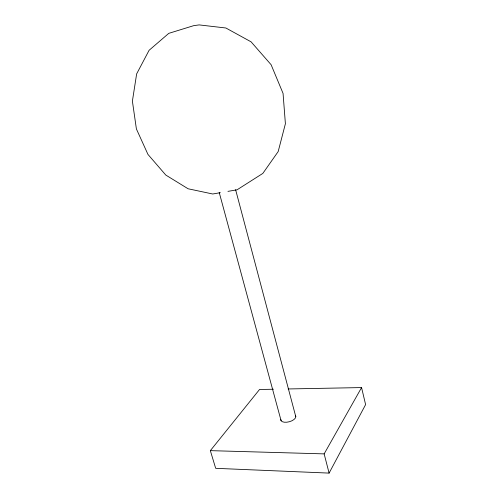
<?xml version="1.0" encoding="UTF-8"?>
<svg xmlns="http://www.w3.org/2000/svg" width="498" height="498" viewBox="0 0 498 498"><rect width="100%" height="100%" fill="white"/><g stroke="black" fill="none" stroke-linecap="round" stroke-linejoin="round"><path stroke-width="0.75" d="M273.446 389.231L259.533 389.492L210.343 450.646L215.678 468.325L329.103 473.1L365.607 404.606L361.567 387.575L288.13 388.957M329.103 473.1L324.142 453.883L361.567 387.575M220.334 192.682L212.721 193.996L188.101 188.773L165.784 175.053L147.956 154.411L136.396 128.932L132.393 101.144L136.639 73.903L149.095 50.292L168.778 33.354L193.66 25.672L199.138 24.9L225.887 28L251.092 41.838L271.111 64.721L283.057 93.4L285.398 123.747L278.183 151.566L262.838 173.41L237.085 189.794L227.947 191.369M210.343 450.646L324.142 453.883M219.226 192.508L281.115 420.766M235.61 189.701L295.806 416.751M295.42 415.525A7.719 3.71 -15 0 1 289.326 421.744A7.719 3.71 -15 0 1 280.785 419.528"/></g></svg>
